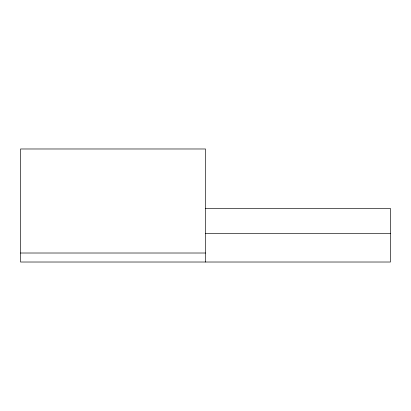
<?xml version="1.0" encoding="UTF-8"?>
<svg xmlns="http://www.w3.org/2000/svg" width="411" height="411" viewBox="0 0 411 411"><rect width="100%" height="100%" fill="white"/><g stroke="black" fill="none" stroke-linecap="round" stroke-linejoin="round"><path stroke-width="0.62" d="M205.5 208.464L390.45 208.464L390.45 262.018L20.55 262.018L20.55 148.982L205.5 148.982L205.5 262.018M205.5 233.345L390.45 233.345M20.55 253.012L205.5 253.012"/></g></svg>
